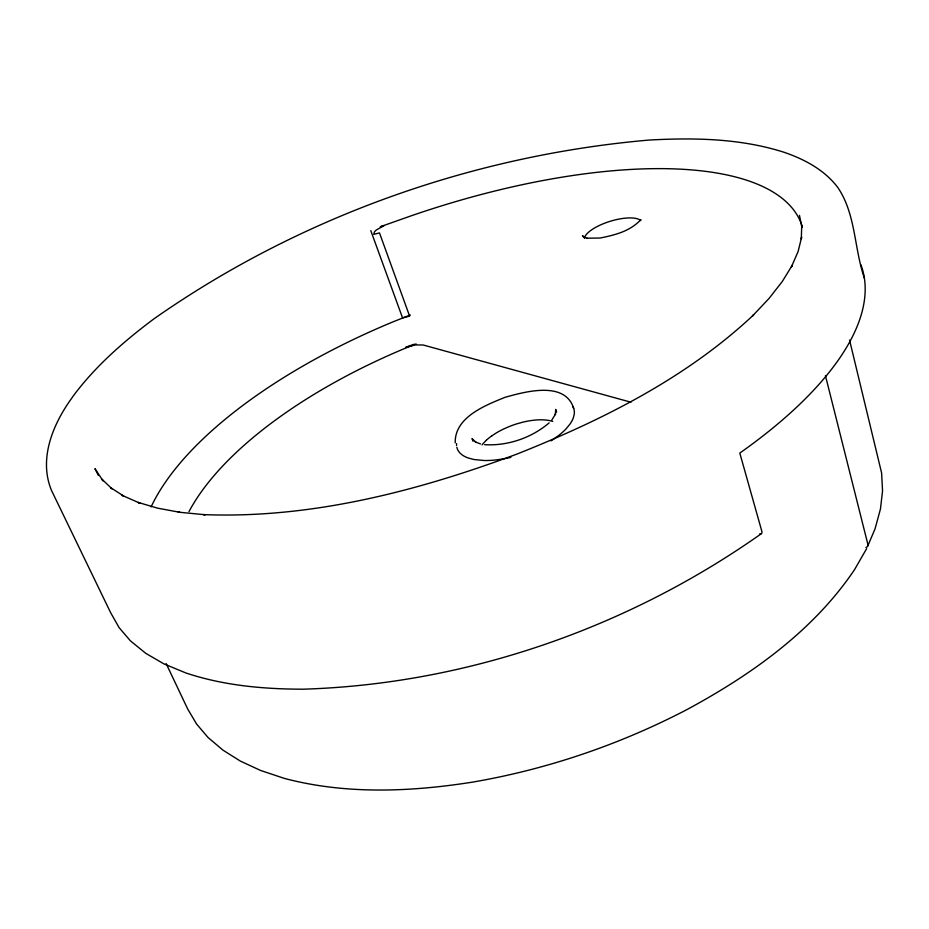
<?xml version="1.0" encoding="UTF-8"?>
<svg xmlns="http://www.w3.org/2000/svg" width="929" height="929" viewBox="0 0 929 929"><rect width="100%" height="100%" fill="white"/><g stroke="black" fill="none" stroke-linecap="round" stroke-linejoin="round"><path stroke-width="1.39" d="M867.779 545.95L875.048 528.845L880.448 509.022L882.55 490.872L881.598 472.942L849.547 340.037M866.629 548.633L854.552 569.628C813.223 631.058 751.12 674.907 686.81 709.663C619.538 744.698 546.914 769.409 472.129 782.195L471.816 782.241C409.886 791.961 345.542 794.562 284.437 778.421L260.608 770.466L240.321 761.072L222.983 750.156L207.968 737.417L196.576 724.016L187.67 708.955L166.14 663.573M551.756 420.129L555.612 413.881L555.287 414.589L555.739 409.41L556.645 412.162M640.94 219.639C629.932 231.263 615.672 234.886 600.122 238.033L587.116 238.196M486.32 440.288L483.335 443.342A44.569 19.439 -18.9 0 0 482.07 444.886M549.12 422.892C531.551 437.907 507.698 446.094 484.601 444.666M761.176 533.803C628.132 627.725 467.032 683.953 304.015 689.167L303.388 689.19C263.79 689.167 223.773 685.59 186.021 673.014L163.783 663.817L145.737 653.308L130.397 640.824L119.121 627.656L110.656 612.71L51.513 490.466C38.298 458.531 53.162 423.67 72.148 397.612L72.961 396.369C95.164 366.386 123.534 341.651 153.239 319.367L154.063 318.763C299.231 217.049 472.884 155.329 649.348 140.035L650.312 139.989C694.509 137.631 739.751 138.467 782.346 151.729L783.809 152.193C804.293 159.161 824.371 169.775 837.691 187.344C855.899 213.833 854.076 248.507 864.365 278.061M491.94 435.782L496.272 432.949A44.743 19.521 -18.9 0 1 503.588 429.024L508.79 426.725A44.789 19.544 -18.9 0 1 517.023 423.787L522.539 422.254A44.801 19.544 -18.9 0 1 530.807 420.605L533.443 420.256A44.534 19.428 -18.9 0 1 541.862 419.792L546.426 420.082A50.41 22.029 -19 0 1 552.732 421.394M416.099 343.916L404.963 348.363A332.628 145.958 -19.5 0 0 188.982 511.624M410.328 314.977L392.386 322.108A362.554 154.969 -19.5 0 0 151.125 506.862M413.986 344.264L405.81 347.225L415.437 344.926L423.206 345.007L630.977 402.222M381.54 226.351L383.956 225.735L376.094 230.137L374.538 231.716L373.713 234.375L379.485 232.9L409.608 316.139L402.536 317.857L370.787 230.624M380.228 226.757L410.595 216.016A373.295 138.676 -19.5 0 1 802.017 225.654M480.514 443.923L475.242 441.914L475.927 442.274L472.025 438.546L473 441.287M583.818 237.15L587.047 238.138M584.829 237.789L582.471 235.699L583.296 236.64M98.428 475.497L94.955 468.68L103.014 480.827L101.993 479.271L112.026 488.84L110.597 487.62L123.708 496.051L121.978 495.296L139.907 503.181L138.212 502.438L157.535 508.151L179.889 512.297L178.182 512.134L205.146 514.759L203.544 514.608C311.134 518.823 417.4 491.162 517.488 453.863C602.48 420.024 686.392 378.01 753.616 314.873L752.432 316.023L769.061 298.43L782.346 281.417L792.309 265.171L791.45 266.82L798.127 251.492L801.634 237.139L801.286 238.985L801.739 225.712L801.924 227.57L799.474 215.4M572.972 406.809L573.704 408.435A62.359 26.697 -19 0 1 574.296 413.858L573.344 417.841A62.348 26.686 -19 0 1 569.883 424.216L566.284 428.594A62.313 26.674 -19 0 1 559.037 435.202L553.138 439.463A62.243 26.639 -19 0 1 550.978 440.857M573.704 408.435C565.087 380.518 525.094 391.678 504.935 397.357C485.112 405.427 454.548 417.272 455.222 442.831M456.824 447.244L457.347 448.962A62.568 26.79 -18.9 0 0 460.505 453.538L462.085 454.85A61.813 26.465 -18.9 0 0 468.216 457.985L474.069 459.53L484.206 460.517A62.487 26.744 -18.9 0 0 494.994 460.052L502.775 458.996A62.208 26.627 -18.9 0 0 510.904 457.335M825.44 375.641L867.872 544.359A3.913 3.008 22.3 0 1 865.898 547.46M456.58 445.455A62.301 26.674 -18.9 0 1 456.603 443.574M860.962 264.87A415.762 166.152 -19.5 0 1 739.798 453.062L761.815 531.237A4.32 2.241 52.6 0 1 759.806 533.769M584.399 238.126A30.053 10.37 -17.2 0 1 610.039 221.334A30.053 10.37 -17.2 0 1 640.755 220.579M486.424 440.172A44.569 19.439 -18.9 0 1 492.045 435.666"/></g></svg>
